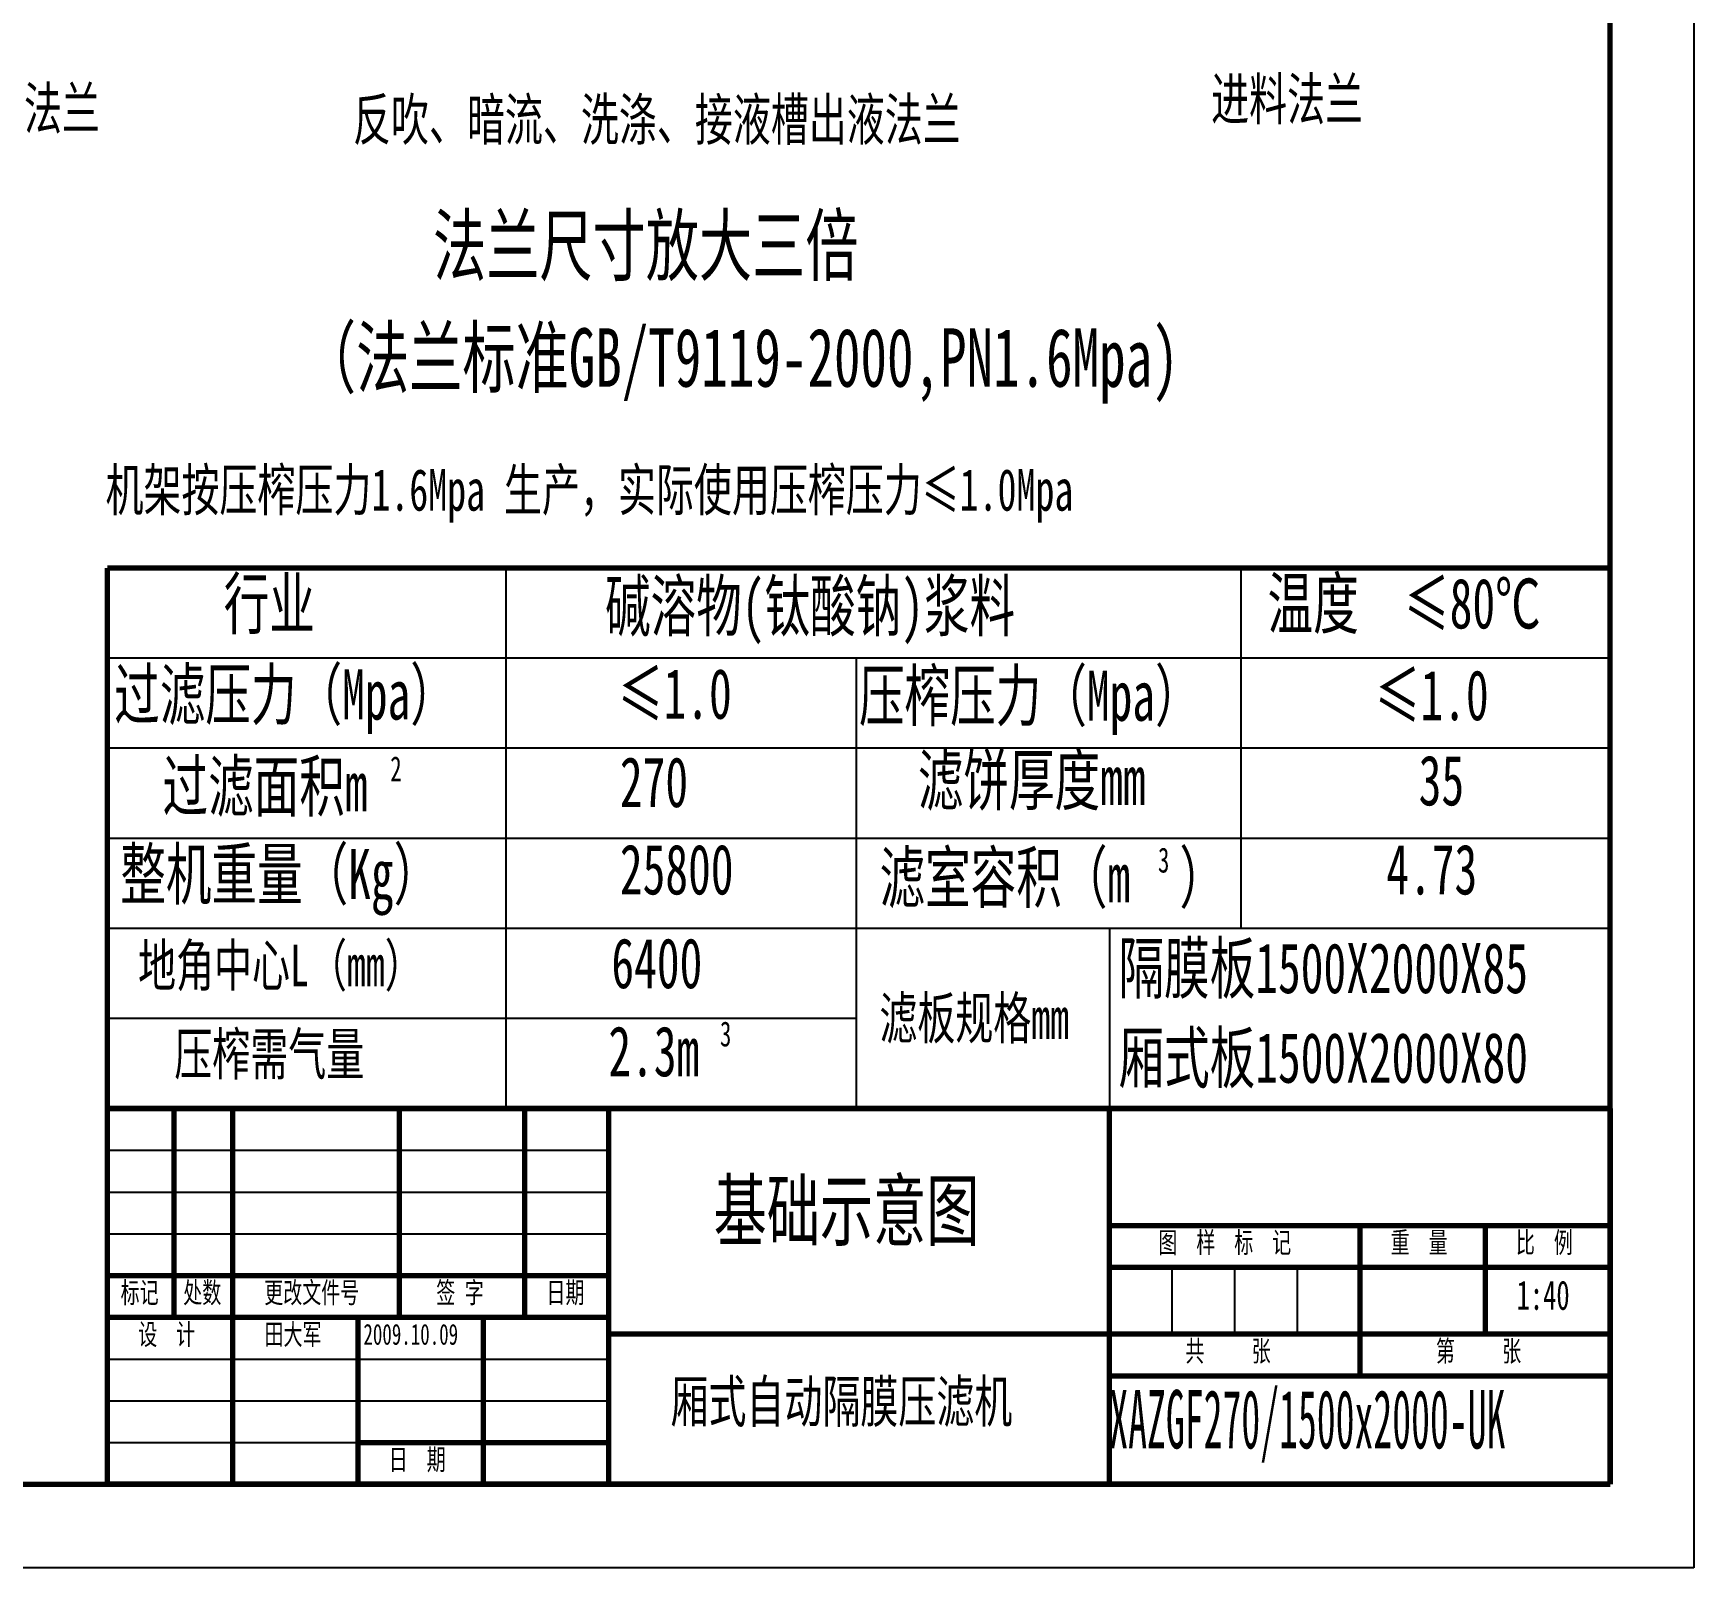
# Model space of a CAD drawing. Header units: millimetres. Extents: x -11880 to 11880, y -8400 to 8400.
# Drawn here: x 3925 to 11880, y -8400 to -1049 of the extents above; entities that cross this region are included whole.
import ezdxf

# ---------------------------------------------------------------- set-up
doc = ezdxf.new("R2010")
doc.units = ezdxf.units.MM
for name, color, linetype, lineweight in [('CAXA0', 7, 'Continuous', 70), ('CAXA3', 7, 'Continuous', 25), ('CAXA4', 3, 'Continuous', 25)]:
    doc.layers.add(name, color=color, linetype=linetype, lineweight=lineweight)
doc.styles.add('TextStyle1', font='', dxfattribs={"width": 0.474385})
doc.styles.add('标准', font='', dxfattribs={"width": 0.667})
doc.styles.get('TextStyle1').set_extended_font_data('SimSun')
doc.styles.get('标准').set_extended_font_data('SimSun')

# ---------------------------------------------------------------- blocks, each defined once
blk = doc.blocks.new('CAXBLOCK41')
at = {"layer": 'CAXA4', "attachment_point": 1, "style": '标准'}
for s, insert, char_height in [('\\fSimSun|b0|i0|p34;过滤面积m', (4544.3, -4535.6), 240), ('\\fSimSun|b0|i0|p34;2', (5635.2, -4512.5), 120)]:
    blk.add_mtext(s, dxfattribs=dict(at, insert=insert, char_height=char_height))
blk = doc.blocks.new('CAXBLOCK42')
at = {"layer": 'CAXA4', "attachment_point": 1, "style": '标准'}
for s, insert, char_height in [('\\fSimSun|b0|i0|p34;滤室容积（m', (7979.1, -4972.7), 240), ('\\fSimSun|b0|i0|p34;3', (9313.3, -4949.5), 120), ('\\fSimSun|b0|i0|p34;）', (9416.1, -4972.7), 240)]:
    blk.add_mtext(s, dxfattribs=dict(at, insert=insert, char_height=char_height))
blk = doc.blocks.new('CAXBLOCK267')
at = {"layer": 'CAXA4', "attachment_point": 1, "style": '标准'}
for s, insert, char_height in [('\\fSimSun|b0|i0|p34;3', (7214.8, -5782.4), 120), ('\\fSimSun|b0|i0|p34;2.3m', (6680.2, -5805.5), 240)]:
    blk.add_mtext(s, dxfattribs=dict(at, insert=insert, char_height=char_height))
blk = doc.blocks.new('CAXBLOCK303', base_point=(11480, -8000))
at = {"layer": 'CAXA0', "linetype": 'Continuous', "lineweight": 70}
for p, q in [((11480, -8000), (11480, 8000)), ((-10880, -8000), (11480, -8000))]:
    blk.add_line(p, q, dxfattribs=at)
at = {"layer": 'CAXA3', "linetype": 'Continuous', "lineweight": 25}
for p, q in [((11880, 8400), (11880, -8400)), ((11880, -8400), (-11880, -8400))]:
    blk.add_line(p, q, dxfattribs=at)
blk = doc.blocks.new('CAXBLOCK270')
at = {"layer": 'CAXA0', "color": 0, "linetype": 'Continuous', "lineweight": 25, "insert": (7184.3, -6548.2), "char_height": 280, "attachment_point": 1, "style": '标准'}
blk.add_mtext('\\fSimSun|b0|i0|p34;基础示意图', dxfattribs=at)
blk = doc.blocks.new('CAXBLOCK271')
at = {"layer": 'CAXA0', "color": 0, "linetype": 'Continuous', "lineweight": 25, "insert": (9080, -7548.2), "char_height": 280, "attachment_point": 1, "style": 'TextStyle1'}
blk.add_mtext('\\fSimSun|b0|i0|p34;XAZGF270/1500x2000-UK', dxfattribs=at)
blk = doc.blocks.new('CAXBLOCK272')
at = {"layer": 'CAXA0', "color": 0, "linetype": 'Continuous', "lineweight": 25, "insert": (6977.6, -7503), "char_height": 200, "attachment_point": 1, "style": '标准'}
blk.add_mtext('\\fSimSun|b0|i0|p34;厢式自动隔膜压滤机', dxfattribs=at)
blk = doc.blocks.new('CAXBLOCK273')
at = {"layer": 'CAXA0', "color": 0, "linetype": 'Continuous', "lineweight": 25, "insert": (11031.1, -7024.1), "char_height": 140, "attachment_point": 1, "style": '标准'}
blk.add_mtext('\\fSimSun|b0|i0|p34;1:40', dxfattribs=at)
blk = doc.blocks.new('CAXBLOCK277')
at = {"layer": 'CAXA0', "color": 0, "linetype": 'Continuous', "lineweight": 25, "insert": (5032.9, -7231.5), "char_height": 100, "attachment_point": 1, "style": '标准'}
blk.add_mtext('\\fSimSun|b0|i0|p34;田大军', dxfattribs=at)
blk = doc.blocks.new('CAXBLOCK278')
at = {"layer": 'CAXA0', "color": 0, "linetype": 'Continuous', "lineweight": 25, "insert": (5506.6, -7231.5), "char_height": 100, "attachment_point": 1, "style": '标准'}
blk.add_mtext('\\fSimSun|b0|i0|p34;2009.10.09', dxfattribs=at)

msp = doc.modelspace()

# ---------------------------------------------------------------- linework, layer by layer
at = {"layer": 'CAXA0', "color": 1, "linetype": 'Continuous', "lineweight": 70}
for p in [(11480, -3611.24), (4280, -6200)]:
    msp.add_line(p, (4280, -3611.24), dxfattribs=at)
at = {"layer": 'CAXA0', "linetype": 'Continuous', "lineweight": 70}
for p, q in [((11456.62, -6200), (4280, -6200)), ((11480, -6200), (4280, -6200)), ((4280, -8000), (4280, -6200)), ((4280, -6200), (11480, -6200)), ((4600, -7200), (4600, -6200)), ((4880, -6200), (4880, -8000)), ((5680, -7200), (5680, -6200)), ((6280, -7200), (6280, -6200)), ((6680, -6200), (6680, -8000)), ((9080, -6200), (9080, -8000)), ((11480, -6200), (11480, -8000)), ((9080, -6760), (11480, -6760)), ((10280, -6760), (10280, -7480)), ((10880, -6760), (10880, -7280)), ((4280, -7000), (6680, -7000)), ((9080, -6960), (11480, -6960)), ((4280, -7200), (6680, -7200)), ((5480, -7200), (5480, -8000)), ((6080, -7200), (6080, -8000)), ((6680, -7280), (9080, -7280)), ((9080, -7280), (11480, -7280)), ((9080, -7480), (11480, -7480)), ((5480, -7800), (6680, -7800)), ((11480, -8000), (4280, -8000))]:
    msp.add_line(p, q, dxfattribs=at)
at = {"layer": 'CAXA3', "color": 2, "linetype": 'Continuous', "lineweight": 25}
for p, q in [((6190.45, -4905.62), (6190.45, -3611.24)), ((9711.3, -5337.08), (9711.3, -3611.24)), ((11480, -4042.7), (4280, -4042.7)), ((11480, -4042.7), (4280, -4042.7)), ((7868.31, -4905.62), (7868.31, -4042.7)), ((11480, -4474.16), (4280, -4474.16)), ((11456.62, -4905.62), (4280, -4905.62)), ((11480, -4905.62), (4280, -4905.62)), ((6190.45, -6200), (6190.45, -4905.62)), ((7868.31, -6200), (7868.31, -4905.62)), ((11480, -5337.08), (4280, -5337.08)), ((9082.29, -6200), (9082.29, -5337.08)), ((7868.31, -5768.54), (4280, -5768.54))]:
    msp.add_line(p, q, dxfattribs=at)
at = {"layer": 'CAXA3', "linetype": 'Continuous', "lineweight": 25}
for p, q in [((4280, -6400), (6680, -6400)), ((4280, -6600), (6680, -6600)), ((4280, -6800), (6680, -6800)), ((9380, -6960), (9380, -7280)), ((9680, -6960), (9680, -7280)), ((9980, -6960), (9980, -7280)), ((4280, -7400), (6680, -7400)), ((4280, -7600), (6680, -7600)), ((4280, -7800), (5480, -7800))]:
    msp.add_line(p, q, dxfattribs=at)

# ---------------------------------------------------------------- block references
at = {"layer": 'CAXA0'}
msp.add_blockref('CAXBLOCK303', (11480, -8000), dxfattribs=at)
at = {"layer": 'CAXA0', "color": 0}
for name in ['CAXBLOCK270', 'CAXBLOCK273', 'CAXBLOCK277', 'CAXBLOCK278', 'CAXBLOCK272', 'CAXBLOCK271']:
    msp.add_blockref(name, (0, 0), dxfattribs=at)
at = {"layer": 'CAXA4', "linetype": 'Continuous', "lineweight": 25}
for name in ['CAXBLOCK41', 'CAXBLOCK42', 'CAXBLOCK267']:
    msp.add_blockref(name, (0, 0), dxfattribs=at)

# ---------------------------------------------------------------- texts
at = {"layer": 'CAXA0', "linetype": 'Continuous', "lineweight": 25, "char_height": 100, "attachment_point": 1, "style": '标准'}
for s, insert in [('\\fSimSun|b0|i0|p34;图  样  标  记', (9315.17, -6791.5)), ('\\fSimSun|b0|i0|p34;重  量', (10427.93, -6791.5)), ('\\fSimSun|b0|i0|p34;比  例', (11027.93, -6791.5)), ('\\fSimSun|b0|i0|p34;标记', (4343.62, -7031.5)), ('\\fSimSun|b0|i0|p34;处数', (4643.62, -7031.5)), ('\\fSimSun|b0|i0|p34;更改文件号', (5031.55, -7031.5)), ('\\fSimSun|b0|i0|p34;签 字', (5855.78, -7031.5)), ('\\fSimSun|b0|i0|p34;日期', (6383.62, -7031.5)), ('\\fSimSun|b0|i0|p34;设  计', (4427.93, -7231.5)), ('\\fSimSun|b0|i0|p34;共     张', (9444.4, -7311.5)), ('\\fSimSun|b0|i0|p34;第     张', (10644.4, -7311.5)), ('\\fSimSun|b0|i0|p34;日  期', (5627.93, -7831.5))]:
    msp.add_mtext(s, dxfattribs=dict(at, insert=insert))
at = {"layer": 'CAXA4', "linetype": 'Continuous', "lineweight": 25, "attachment_point": 1, "style": '标准'}
for s, insert, char_height in [('\\fSimSun|b0|i0|p34;进料法兰', (9567.78, -1264.3), 200), ('\\fSimSun|b0|i0|p34;压榨法兰', (3516.42, -1308.33), 200), ('\\fSimSun|b0|i0|p34;反吹、暗流、洗涤、接液槽出液法兰', (5456.88, -1361.61), 200), ('\\fSimSun|b0|i0|p34;机架按压榨压力1.6Mpa 生产，实际使用压榨压力≤1.0Mpa', (4271.19, -3135.93), 200), ('\\fSimSun|b0|i0|p34;行业', (4837.37, -3661.24), 240), ('\\fSimSun|b0|i0|p34;碱溶物(钛酸钠)浆料', (6664.04, -3672), 240), ('\\fSimSun|b0|i0|p34;温度  ≤80℃', (9838.32, -3660.2), 240), ('\\fSimSun|b0|i0|p34;过滤压力（Mpa）', (4312.78, -4096.29), 240), ('\\fSimSun|b0|i0|p34;≤1.0', (6726.69, -4092.76), 240), ('\\fSimSun|b0|i0|p34;压榨压力（Mpa）', (7880.67, -4102.08), 240), ('\\fSimSun|b0|i0|p34;≤1.0', (10353, -4099.65), 240), ('\\fSimSun|b0|i0|p34;270', (6735.3, -4515.99), 240), ('\\fSimSun|b0|i0|p34;滤饼厚度mm', (8162.51, -4505.8), 240), ('\\fSimSun|b0|i0|p34;35', (10561.99, -4507.74), 240), ('\\fSimSun|b0|i0|p34;整机重量（Kg）', (4342.06, -4956.84), 240), ('\\fSimSun|b0|i0|p34;25800', (6735.3, -4934.27), 240), ('\\fSimSun|b0|i0|p34;4.73', (10406.96, -4934.27), 240), ('\\fSimSun|b0|i0|p34;地角中心L（mm）', (4426.94, -5414.39), 200), ('\\fSimSun|b0|i0|p34;6400', (6694.61, -5383.42), 240), ('\\fSimSun|b0|i0|p34;隔膜板1500X2000X85', (9124, -5407.27), 240), ('\\fSimSun|b0|i0|p34;滤板规格mm', (7978.37, -5666.34), 200), ('\\fSimSun|b0|i0|p34;压榨需气量', (4600.81, -5838.59), 200), ('\\fSimSun|b0|i0|p34;厢式板1500X2000X80', (9124, -5836.47), 240)]:
    msp.add_mtext(s, dxfattribs=dict(at, insert=insert, char_height=char_height))
at = {"layer": 'CAXA4', "color": 3, "linetype": 'Continuous', "lineweight": 25, "char_height": 280, "attachment_point": 1, "style": '标准'}
for s, insert in [('\\fSimSun|b0|i0|p34;法兰尺寸放大三倍', (5840.33, -1925.24)), ('\\fSimSun|b0|i0|p34;（法兰标准GB/T9119-2000,PN1.6Mpa)', (5216.61, -2462.28))]:
    msp.add_mtext(s, dxfattribs=dict(at, insert=insert))

doc.saveas('drawing.dxf')
